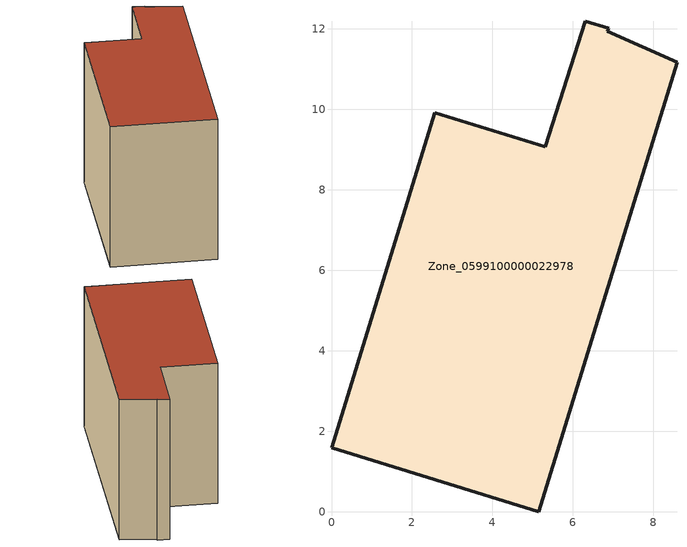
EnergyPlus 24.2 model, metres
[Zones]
Zone_0599100000022978
 floor ground (C_G): 0,1.59 2.56,9.92 5.31,9.07 6.3,12.19 6.89,12.01 6.86,11.93 8.58,11.16 5.15,0 z0
 wall outside (C_F): 2.56,9.92 0,1.59 5.15,0 8.58,11.16 6.86,11.93 6.89,12.01 6.3,12.19 5.31,9.07 2.56,9.92 z0:7.93
 roof outside (C_R): 6.89,12.01 6.3,12.19 5.31,9.07 2.56,9.92 0,1.59 5.15,0 8.58,11.16 6.86,11.93 z7.93
[BUILDING]
Pand.0599100000022978: North Axis=0; Terrain=City; Loads Convergence Tolerance Value=0.04; Temperature Convergence Tolerance Value=0.4; Solar Distribution=FullExterior; Maximum Number of Warmup Days=25; Minimum Number of Warmup Days=1
[Site:Location]
Rotterdam.The.Hague.AP_ZH_NLD Design_Conditions: Latitude=51.96; Longitude=4.45; Time Zone=1; Elevation=-4.5
[SITE:GROUNDTEMPERATURE:BUILDINGSURFACE]
18, 18, 18, 18, 18, 18, 18, 18, 18, 18, 18, 18
[MATERIAL] Thermal Absorptance=0.9; Solar Absorptance=0.7; Visible Absorptance=0.7
Name | Roughness | Thickness | Conductivity | Density | Specific Heat
G.TI.1975-1991 | MediumSmooth | 0.15 | 0.288461 | 540 | 1210
F.TI.1975-1991 | Rough | 0.3 | 0.230769 | 1920 | 840
R.TI.1975-1991 | MediumRough | 0.2 | 0.153846 | 1500 | 1000
[CONSTRUCTION]
C_G: G.TI.1975-1991
C_F: F.TI.1975-1991
C_R: R.TI.1975-1991
[ZONE]
Zone_0599100000022978: Type=1; Multiplier=1; Ceiling Height=Autocalculate; Volume=Autocalculate; Floor Area=autocalculate; Part of Total Floor Area=Yes
[ZONEINFILTRATION:DESIGNFLOWRATE]
Infil_Zone_0599100000022978: Zone or ZoneList or Space or SpaceList=Zone_0599100000022978; Schedule=AlwaysOn; Design Flow Rate Calculation Method=Flow/Area; Flow Rate per Floor Area=0.003; Constant Term Coefficient=1; Temperature Term Coefficient=0; Velocity Term Coefficient=0; Velocity Squared Term Coefficient=0
[HVACTEMPLATE:ZONE:IDEALLOADSAIRSYSTEM]
Zone_0599100000022978: Maximum Heating Supply Air Temperature=50; Minimum Cooling Supply Air Temperature=13; Maximum Heating Supply Air Humidity Ratio=0.0156; Minimum Cooling Supply Air Humidity Ratio=0.0077; Heating Limit=NoLimit; Cooling Limit=NoLimit; Dehumidification Control Type=ConstantSensibleHeatRatio; Cooling Sensible Heat Ratio=0.7; Dehumidification Setpoint=60; Humidification Control Type=None; Humidification Setpoint=30; Outdoor Air Method=None; Outdoor Air Flow Rate per Person=0.00944; Outdoor Air Flow Rate per Zone Floor Area=0; Outdoor Air Flow Rate per Zone=0; Demand Controlled Ventilation Type=None; Outdoor Air Economizer Type=NoEconomizer; Heat Recovery Type=None; Sensible Heat Recovery Effectiveness=0.7; Latent Heat Recovery Effectiveness=0.65
[ZONECONTROL:THERMOSTAT]
ThermostatControl_Zone_0599100000022978: Zone or ZoneList=Zone_0599100000022978; Control Type Schedule=DualSetpointControlType; Control 1=Thermostat_Zone_0599100000022978; Temperature Difference Between Cutout And Setpoint=0
[THERMOSTATSETPOINT:DUALSETPOINT]
Thermostat_Zone_0599100000022978: Heating Setpoint Temperature Schedule=HeatingSetpoint_Zone_0599100000022978; Cooling Setpoint Temperature Schedule=CoolingSetpoint_Zone_0599100000022978
[SCHEDULE:COMPACT]
HeatingSetpoint_Zone_0599100000022978: Through: 12/31, For: AllDays, Until: 24:00, 21
CoolingSetpoint_Zone_0599100000022978: Through: 12/31, For: AllDays, Until: 24:00, 24
DualSetpointControlType: Through: 12/31, For: AllDays, Until: 24:00, 4
AlwaysOn: Through: 12/31, For: AllDays, Until: 24:00, 1
